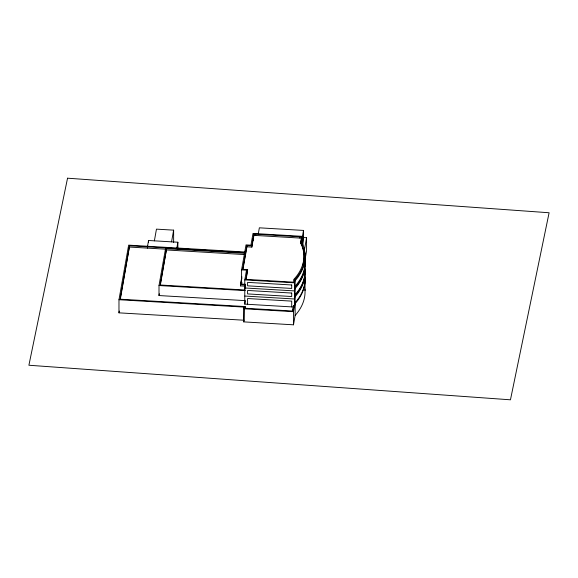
<?xml version="1.0" encoding="UTF-8"?>
<svg xmlns="http://www.w3.org/2000/svg" width="578" height="578" viewBox="0 0 578 578"><rect width="100%" height="100%" fill="white"/><g stroke="black" fill="none" stroke-linecap="round" stroke-linejoin="round"><path stroke-width="0.87" d="M118.974 299.715L244.032 307.099L244.032 320.226L118.974 312.843L118.974 299.715L128.641 245.144L245.657 252.051M244.537 252.586L129.566 245.794L120.108 299.187L245.166 306.564L245.166 307.828M120.267 299.57L129.566 245.794M118.974 312.843L119.285 311.087M147.535 246.257L148.553 240.491L177.865 242.225L177.865 248.352M154.384 240.838L156.457 229.134L173.631 230.152L173.631 242.399M244.032 307.099L243.743 321.881L293.487 324.814L293.487 311.687L294.527 305.805L293.494 305.74L293.494 307.005L244.783 304.129L245.397 300.647L159.008 295.546L159.008 285.532L165.64 248.041L244.841 252.716M244.624 253.309L166.572 248.699L160.142 284.997L244.472 289.975L245.368 284.918L240.455 284.622L240.455 285.893L245.368 286.182L244.624 290.394M160.301 285.373L166.572 248.699M159.008 295.546L159.311 293.805M171.558 241.85L173.631 230.152M176.846 247.984L177.865 242.225M245.686 284.333L241.59 284.094L241.59 269.868L246.018 244.877L250.931 245.173L253.012 233.433L302.756 236.366L302.756 244.443M242.883 269.716L246.943 246.799L251.856 247.088L253.937 235.354L301.622 238.165L301.622 236.901L253.937 234.083L251.856 245.823L246.943 245.534L242.731 269.334L247.644 269.63L246.177 279.181M240.455 284.622L241.85 276.768M240.455 285.893L241.85 278.04M241.59 284.094L241.9 282.367M244.783 304.129L244.783 279.897L246.51 270.157L241.59 269.868M247.644 269.63L245.917 279.362L293.602 282.172L294.13 279.181L296.586 276.205A88.557 51.124 0 0 0 302.092 245.108L300.733 241.9L301.622 236.901M245.166 306.564L244.877 308.219L292.562 311.029L293.494 305.74M258.272 233.909L259.349 227.819L303.501 230.427L303.501 239.176L302.576 244.393M243.743 321.881L244.032 320.226M302.829 265.316A88.557 51.124 0 0 0 302.092 246.373L300.733 243.165L301.47 238.996M302.424 236.51L303.501 230.427M304.924 277.173A89.59 51.724 0 0 1 295.141 303.58L294.527 307.07L294.527 282.83L295.141 279.347A89.59 51.724 0 0 0 301.781 241.857L302.756 236.366M292.873 310.531L293.342 307.886M304.382 250.144L306.578 237.731L303.031 237.522M293.487 324.814L295.141 315.444L295.141 279.347M304.852 260.606L306.578 250.859L306.578 237.731M129.566 247.059L165.192 249.161M166.572 249.963L244.624 254.573M244.783 279.897L294.527 282.83M244.783 287.974L294.527 290.907L295.141 287.425A89.59 51.724 0 0 0 304.924 261.018M159.008 285.532L245.397 290.626M244.783 296.052L294.527 298.992L295.141 295.502A89.59 51.724 0 0 0 304.924 269.095M243.743 308.753L293.487 311.687M305.025 278.784L305.025 290.64M300.733 241.9L300.733 243.165M299.852 236.799L299.852 238.064M294.13 279.181L294.13 280.446M291.709 306.904L291.709 301.131L247.594 298.53L247.594 304.295M255.7 234.191L255.7 235.456M253.937 234.083L253.937 235.354M253.07 238.981L253.07 240.246M251.856 245.823L251.856 247.088M246.943 245.534L246.943 246.799M246.51 270.157L246.51 273.719M246.43 276.472L246.43 277.736M148.553 240.491L148.553 242.247M147.433 246.849L147.433 248.114M304.924 259.717A89.59 51.724 0 0 1 295.141 286.117M304.924 268.206A89.59 51.724 0 0 1 295.141 294.614M304.924 270.237A89.59 51.724 0 0 1 295.141 296.644M304.281 250.281A89.59 51.724 0 0 1 295.141 280.684M304.924 289.036A89.59 51.724 0 0 1 295.141 315.444M304.924 276.226A89.59 51.724 0 0 1 295.141 302.634M304.924 262.022A89.59 51.724 0 0 1 295.141 288.429M67.547 178.19L28.9 365.245L510.453 399.81L549.1 212.755L67.547 178.19M291.709 284.976L247.594 282.367L247.594 285.828L291.709 288.436L291.709 284.976M291.709 293.053L247.594 290.452L247.594 293.913L291.709 296.514L291.709 293.053"/></g></svg>
